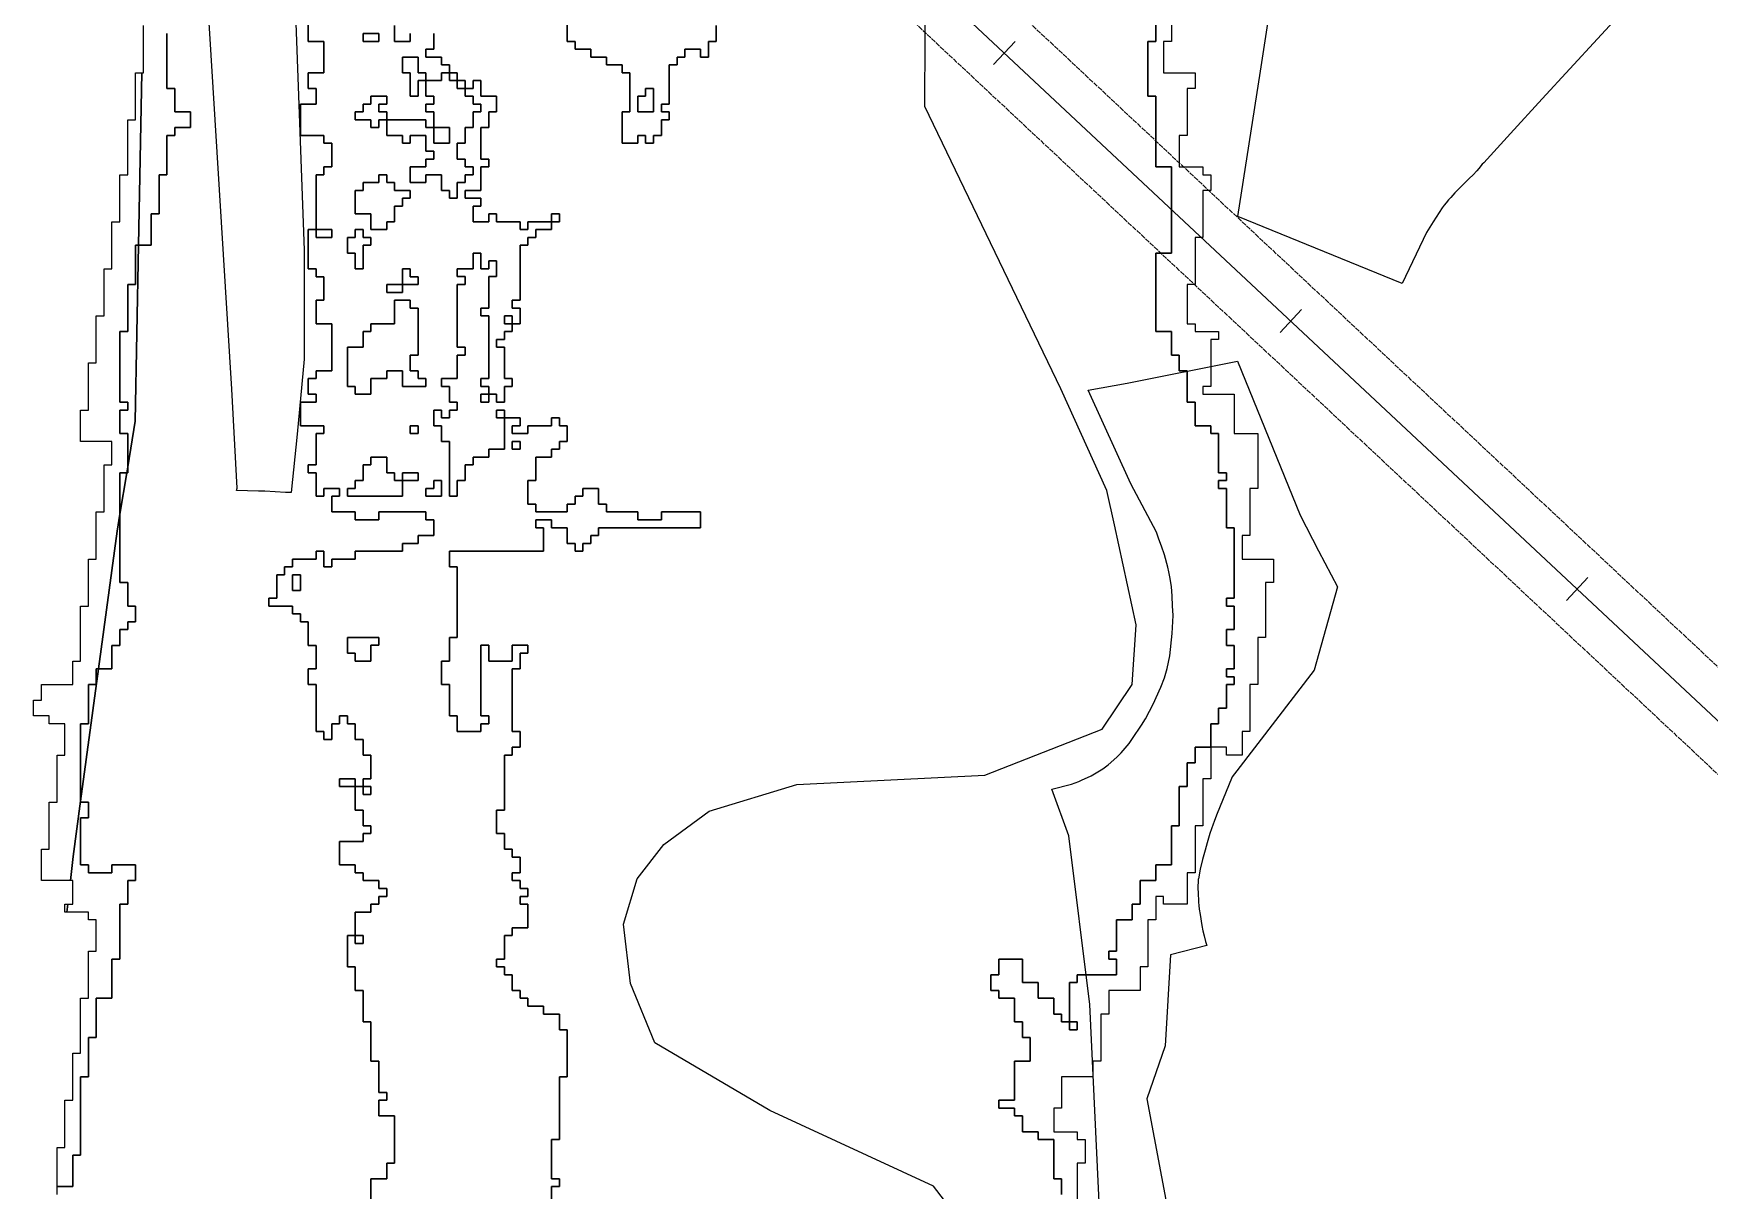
# Model space of a CAD drawing. Header units: metres. Extents: x 553506 to 563855, y 142925 to 150243.
# Drawn here: x 554156 to 554583.1, y 144149 to 144444 of the extents above; entities that cross this region are included whole.
import ezdxf

# ---------------------------------------------------------------- set-up
doc = ezdxf.new("R2010")
doc.units = ezdxf.units.M
doc.linetypes.add('DASHED', pattern=[1.524, 1.27, -0.254])
for name, color, linetype in [('C-ANCIENT_WOODLAND', 94, 'Continuous'), ('C-FLOOD_ZONE_3', 150, 'Continuous'), ('C-WATERWAYS', 5, 'Continuous'), ('E-132KV-UGC-CHAINAGE', 7, 'Continuous'), ('E-132KV-UGC-ROUTE', 1, 'Continuous'), ('E-132KV-UGC-SWATHE', 4, 'DASHED')]:
    doc.layers.add(name, color=color, linetype=linetype)

msp = doc.modelspace()

# ---------------------------------------------------------------- linework, layer by layer
at = {"layer": 'C-ANCIENT_WOODLAND'}
for points in [[(554632.1, 144526.86), (554540.5, 144427.36), (554532.43, 144418.54), (554525.6, 144411.06), (554525.2, 144410.66), (554524.3, 144409.56), (554523.8, 144408.96), (554522.9, 144407.96), (554521.9, 144407.06), (554518.2, 144403.36), (554517.2, 144402.16), (554516.6, 144401.56), (554516, 144400.86), (554515.5, 144400.26), (554515, 144399.56), (554512.7, 144395.96), (554511, 144393.26), (554504.75, 144380.23), (554462.9, 144397.33), (554468.7, 144434.43), (554473.07, 144463.24)], [(554222.6518, 144451.2734), (554224.9679, 144388.7402), (554224.9679, 144360.9477), (554223.2308, 144341.8403), (554221.6664, 144326.9779), (554220.81, 144327), (554220.21, 144327), (554214.91, 144327.3), (554213.31, 144327.35), (554207.75, 144327.52), (554207.9, 144328.1), (554206.5, 144353.3), (554199.7, 144464.69)], [(554427.859, 144140.5794), (554425.1958, 144196.4335), (554419.8777, 144239.4411), (554415.4996, 144251.2977), (554420.4961, 144252.5974), (554422.3677, 144253.3172), (554423.1016, 144253.5971), (554425.5009, 144254.6968), (554428.5021, 144256.4963), (554429.9037, 144257.496), (554432.0969, 144259.4954), (554433.2018, 144260.5951), (554435.1971, 144263.0044), (554436.104, 144264.2041), (554438.3961, 144267.6031), (554439.402, 144269.3026), (554440.3997, 144271.202), (554441.2984, 144273.0015), (554443.302, 144277.3003), (554444.2007, 144279.6996), (554444.9015, 144282.0989), (554445.6023, 144285.298), (554446.196, 144290.9964), (554446.4021, 144295.5951), (554446.3032, 144298.1043), (554446.196, 144300.5037), (554445.9981, 144303.0029), (554445.6023, 144305.5022), (554445.3302, 144306.7819), (554445.0994, 144307.9015), (554444.2007, 144311.1006), (554443.4998, 144313.3), (554442.799, 144315.0995), (554442.1724, 144316.859), (554435.634, 144329.1755), (554424.7588, 144353.0986), (554434.7106, 144354.8281), (554462.8427, 144360.4565), (554478.7969, 144321.1977), (554483.4966, 144312.1003), (554488.3035, 144302.903), (554482.4, 144281.699), (554462.6284, 144255.9664), (554461.4988, 144254.4968), (554457.4999, 144244.6996), (554456.8651, 144243.0801), (554456.6012, 144242.4003), (554455.8015, 144240.001), (554455.1006, 144237.6017), (554454.5977, 144235.8022), (554453.8969, 144233.4029), (554453.3032, 144230.9036), (554452.8992, 144228.5043), (554452.8003, 144228.4043), (554452.8003, 144227.6045), (554452.7013, 144226.7048), (554452.7013, 144225.895), (554452.8003, 144224.9953), (554452.8003, 144224.5254), (554452.8003, 144224.1955), (554452.8992, 144223.3957), (554452.8992, 144222.496), (554452.9981, 144221.6962), (554453.0971, 144220.6965), (554453.3032, 144219.3969), (554453.699, 144216.5977), (554454.004, 144215.1981), (554454.3009, 144213.8985), (554454.6966, 144212.4989), (554455.0017, 144211.4991), (554445.7698, 144209.1275), (554444.3733, 144185.8516), (554439.7181, 144172.3516), (554445.3043, 144142.5584)]]:
    msp.add_lwpolyline(points, dxfattribs=at)
at = {"layer": 'C-FLOOD_ZONE_3'}
for points in [[(554442, 144468), (554442, 144442), (554440, 144442), (554440, 144428), (554442, 144428), (554442, 144410), (554446, 144410), (554446, 144388), (554442, 144388), (554442, 144368), (554446, 144368), (554446, 144362), (554448, 144362), (554448, 144358), (554450, 144358), (554450, 144352), (554450, 144350), (554452, 144350), (554452, 144348), (554452, 144344), (554456, 144344), (554456, 144342), (554458, 144342), (554458, 144332), (554460, 144332), (554460, 144330), (554458, 144330), (554458, 144328), (554460, 144328), (554460, 144318), (554462, 144318), (554462, 144300), (554460, 144300), (554460, 144298), (554462, 144298), (554462, 144292), (554460, 144292), (554460, 144288), (554462, 144288), (554462, 144282), (554460, 144282), (554460, 144280), (554462, 144280), (554462, 144278), (554460, 144278), (554460, 144272), (554458, 144272), (554458, 144268), (554456, 144268), (554456, 144264), (554456, 144262), (554452, 144262), (554452, 144260), (554452, 144258), (554450, 144258), (554450, 144254), (554450, 144252), (554448, 144252), (554448, 144242), (554446, 144242), (554446, 144232), (554442, 144232), (554442, 144228), (554440, 144228), (554438, 144228), (554438, 144222), (554436, 144222), (554436, 144220), (554436, 144218), (554432, 144218), (554432, 144210), (554430, 144210), (554430, 144208), (554432, 144208), (554432, 144204), (554422, 144204), (554422, 144202), (554420, 144202), (554420, 144192), (554418, 144192), (554418, 144194), (554416, 144194), (554416, 144198), (554412, 144198), (554412, 144200), (554412, 144202), (554410, 144202), (554408, 144202), (554408, 144204), (554408, 144208), (554402, 144208), (554402, 144204), (554400, 144204), (554400, 144200), (554402, 144200), (554402, 144198), (554406, 144198), (554406, 144192), (554408, 144192), (554408, 144188), (554410, 144188), (554410, 144182), (554406, 144182), (554406, 144172), (554402, 144172), (554402, 144170), (554406, 144170), (554406, 144168), (554408, 144168), (554408, 144164), (554412, 144164), (554412, 144162), (554416, 144162), (554416, 144152), (554418, 144152), (554418, 144148)], [(554446, 144456), (554446, 144442), (554444, 144442), (554444, 144434), (554452, 144434), (554452, 144430), (554450, 144430), (554450, 144418), (554448, 144418), (554448, 144410), (554454, 144410), (554454, 144408), (554456, 144408), (554456, 144404), (554454, 144404), (554454, 144392), (554452, 144392), (554452, 144380), (554450, 144380), (554450, 144370), (554452, 144370), (554452, 144368), (554458, 144368), (554458, 144366), (554456, 144366), (554456, 144360), (554456, 144354), (554454, 144354), (554454, 144352), (554462, 144352), (554462, 144342), (554468, 144342), (554468, 144328), (554466, 144328), (554466, 144326), (554466, 144316), (554464, 144316), (554464, 144310), (554472, 144310), (554472, 144304), (554470, 144304), (554470, 144292), (554470, 144290), (554468, 144290), (554468, 144278), (554466, 144278), (554466, 144268), (554466, 144266), (554464, 144266), (554464, 144260), (554460, 144260), (554460, 144262), (554456, 144262), (554456, 144264), (554456, 144268), (554458, 144268), (554458, 144272), (554460, 144272), (554460, 144278), (554462, 144278), (554462, 144280), (554460, 144280), (554460, 144282), (554462, 144282), (554462, 144288), (554460, 144288), (554460, 144292), (554462, 144292), (554462, 144298), (554460, 144298), (554460, 144300), (554460, 144300), (554462, 144300), (554462, 144318), (554460, 144318), (554460, 144328), (554458, 144328), (554458, 144330), (554460, 144330), (554460, 144332), (554458, 144332), (554458, 144342), (554456, 144342), (554456, 144344), (554452, 144344), (554452, 144348), (554452, 144350), (554450, 144350), (554450, 144352), (554450, 144358), (554448, 144358), (554448, 144362), (554446, 144362), (554446, 144368), (554442, 144368), (554442, 144388), (554446, 144388), (554446, 144410), (554442, 144410), (554442, 144428), (554440, 144428), (554440, 144442), (554442, 144442), (554442, 144468)], [(554162, 144148), (554162, 144150), (554166, 144150), (554166, 144158), (554168, 144158), (554168, 144178), (554170, 144178), (554170, 144188), (554172, 144188), (554172, 144198), (554176, 144198), (554176, 144208), (554178, 144208), (554178, 144222), (554180, 144222), (554180, 144228), (554182, 144228), (554182, 144232), (554176, 144232), (554176, 144230), (554170, 144230), (554170, 144232), (554168, 144232), (554168, 144244), (554170, 144244), (554170, 144248), (554168, 144248), (554168, 144248.2428), (554172.5544, 144282), (554176, 144282), (554176, 144288), (554178, 144288), (554178, 144292), (554180, 144292), (554180, 144294), (554182, 144294), (554182, 144298), (554180, 144298), (554180, 144304), (554178, 144304), (554178, 144321.4065), (554179.7465, 144332), (554180, 144332), (554180, 144333.5375), (554181.9154, 144345.1551), (554182.7459, 144390), (554186, 144390), (554186, 144398), (554188, 144398), (554188, 144408), (554190, 144408), (554190, 144418), (554192, 144418), (554192, 144420), (554196, 144420), (554196, 144424), (554192, 144424), (554192, 144430), (554190, 144430), (554190, 144444)], [(554190, 144444), (554190, 144430), (554192, 144430), (554192, 144424), (554196, 144424), (554196, 144420), (554192, 144420), (554192, 144418), (554190, 144418), (554190, 144408), (554188, 144408), (554188, 144398), (554186, 144398), (554186, 144390), (554182.7459, 144390), (554183.5608, 144434), (554184, 144434), (554184, 144446)], [(554241.9994, 144139.9994), (554241.9994, 144152.0006), (554245.999, 144152.001), (554245.9994, 144156.0006), (554247.999, 144156.001), (554247.999, 144167.999), (554243.9994, 144167.9994), (554243.9994, 144172.0006), (554245.999, 144172.001), (554245.999, 144173.999), (554243.9994, 144173.9994), (554243.999, 144181.999), (554241.9994, 144181.9994), (554241.999, 144191.999), (554239.9994, 144191.9994), (554239.999, 144199.999), (554237.9994, 144199.9994), (554237.999, 144205.999), (554235.9994, 144205.9994), (554235.9994, 144214.0006), (554238, 144214), (554237.9994, 144220.0006), (554241.999, 144220.001), (554241.9994, 144222.0006), (554243.999, 144222.001), (554243.9994, 144224.0006), (554245.999, 144224.001), (554245.999, 144225.999), (554243.9994, 144225.9994), (554243.999, 144227.999), (554239.9994, 144227.9994), (554239.999, 144229.999), (554237.9994, 144229.9994), (554237.999, 144231.999), (554233.9994, 144231.9994), (554233.9994, 144238.0006), (554239.999, 144238.001), (554239.9994, 144240.0006), (554241.999, 144240.001), (554241.999, 144241.999), (554239.9994, 144241.9994), (554239.999, 144245.999), (554237.9994, 144245.9994), (554238, 144252), (554240, 144252), (554239.9994, 144254.0006), (554241.999, 144254.001), (554241.999, 144259.999), (554239.9994, 144259.9994), (554239.999, 144263.999), (554237.9994, 144263.9994), (554237.999, 144267.999), (554235.9994, 144267.9994), (554235.999, 144269.999), (554234.001, 144269.999), (554234.0006, 144267.9994), (554232.001, 144267.999), (554232.0006, 144263.9994), (554229.9994, 144263.9994), (554229.999, 144265.999), (554227.9994, 144265.9994), (554227.999, 144277.999), (554225.9994, 144277.9994), (554225.9994, 144282.0006), (554227.999, 144282.001), (554227.999, 144287.999), (554225.9994, 144287.9994), (554225.999, 144293.999), (554223.9994, 144293.9994), (554223.999, 144295.999), (554221.9994, 144295.9994), (554221.999, 144297.999), (554215.9994, 144297.9994), (554215.9994, 144300.0006), (554217.999, 144300.001), (554217.9994, 144306.0006), (554219.999, 144306.001), (554219.9994, 144308.0006), (554221.999, 144308.001), (554221.9994, 144310.0006), (554227.999, 144310.001), (554227.9994, 144312.0006), (554230.0006, 144312.0006), (554230.001, 144308.001), (554231.999, 144308.001), (554231.9994, 144310.0006), (554237.999, 144310.001), (554237.9994, 144312.0006), (554249.999, 144312.001), (554249.9994, 144314.0006), (554253.999, 144314.001), (554253.9994, 144316.0006), (554257.999, 144316.001), (554257.999, 144319.999), (554255.9994, 144319.9994), (554255.999, 144321.999), (554244.001, 144321.999), (554244.0006, 144319.9994), (554237.9994, 144319.9994), (554237.999, 144321.999), (554231.9994, 144321.9994), (554231.9994, 144326.0006), (554233.999, 144326.001), (554233.999, 144327.999), (554230.001, 144327.999), (554230.0006, 144325.9994), (554227.9994, 144325.9994), (554227.999, 144331.999), (554225.9994, 144331.9994), (554225.9994, 144334.0006), (554227.999, 144334.001), (554227.9994, 144342.0006), (554229.999, 144342.001), (554229.999, 144343.999), (554223.9994, 144343.9994), (554223.9994, 144350.0006), (554227.999, 144350.001), (554227.999, 144351.999), (554225.9994, 144351.9994), (554225.9994, 144356.0006), (554227.999, 144356.001), (554227.9994, 144358.0006), (554231.999, 144358.001), (554231.999, 144369.999), (554227.9994, 144369.9994), (554227.9994, 144376.0006), (554229.999, 144376.001), (554229.999, 144381.999), (554227.9994, 144381.9994), (554227.999, 144383.999), (554225.9994, 144383.9994), (554225.9994, 144394.0006), (554228, 144394), (554227.9994, 144408.0006), (554229.999, 144408.001), (554229.9994, 144410.0006), (554231.999, 144410.001), (554231.999, 144415.999), (554229.9994, 144415.9994), (554229.999, 144417.999), (554223.9994, 144417.9994), (554223.9994, 144426.0006), (554227.999, 144426.001), (554227.999, 144429.999), (554225.9994, 144429.9994), (554225.9994, 144434.0006), (554229.999, 144434.001), (554229.999, 144441.999), (554225.9994, 144441.9994), (554225.999, 144447.999)], [(554225.999, 144447.999), (554225.9994, 144441.9994), (554229.999, 144441.999), (554229.999, 144434.001), (554225.9994, 144434.0006), (554225.9994, 144429.9994), (554227.999, 144429.999), (554227.999, 144426.001), (554223.9994, 144426.0006), (554223.9994, 144417.9994), (554229.999, 144417.999), (554229.9994, 144415.9994), (554231.999, 144415.999), (554231.999, 144410.001), (554229.9994, 144410.0006), (554229.999, 144408.001), (554227.9994, 144408.0006), (554228, 144394), (554225.9994, 144394.0006), (554225.9994, 144383.9994), (554227.999, 144383.999), (554227.9994, 144381.9994), (554229.999, 144381.999), (554229.999, 144376.001), (554227.9994, 144376.0006), (554227.9994, 144369.9994), (554231.999, 144369.999), (554231.999, 144358.001), (554227.9994, 144358.0006), (554227.999, 144356.001), (554225.9994, 144356.0006), (554225.9994, 144351.9994), (554227.999, 144351.999), (554227.999, 144350.001), (554223.9994, 144350.0006), (554223.9994, 144343.9994), (554229.999, 144343.999), (554229.999, 144342.001), (554227.9994, 144342.0006), (554227.999, 144334.001), (554225.9994, 144334.0006), (554225.9994, 144331.9994), (554227.999, 144331.999), (554227.9994, 144325.9994), (554230.0006, 144325.9994), (554230.001, 144327.999), (554233.999, 144327.999), (554233.999, 144326.001), (554231.9994, 144326.0006), (554231.9994, 144321.9994), (554237.999, 144321.999), (554237.9994, 144319.9994), (554244.0006, 144319.9994), (554244.001, 144321.999), (554255.999, 144321.999), (554255.9994, 144319.9994), (554257.999, 144319.999), (554257.999, 144316.001), (554253.9994, 144316.0006), (554253.999, 144314.001), (554249.9994, 144314.0006), (554249.999, 144312.001), (554237.9994, 144312.0006), (554237.999, 144310.001), (554231.9994, 144310.0006), (554231.999, 144308.001), (554230.001, 144308.001), (554230.0006, 144312.0006), (554227.9994, 144312.0006), (554227.999, 144310.001), (554221.9994, 144310.0006), (554221.999, 144308.001), (554219.9994, 144308.0006), (554219.999, 144306.001), (554217.9994, 144306.0006), (554217.999, 144300.001), (554215.9994, 144300.0006), (554215.9994, 144297.9994), (554221.999, 144297.999), (554221.9994, 144295.9994), (554223.999, 144295.999), (554223.9994, 144293.9994), (554225.999, 144293.999), (554225.9994, 144287.9994), (554227.999, 144287.999), (554227.999, 144282.001), (554225.9994, 144282.0006), (554225.9994, 144277.9994), (554227.999, 144277.999), (554227.9994, 144265.9994), (554229.999, 144265.999), (554229.9994, 144263.9994), (554232.0006, 144263.9994), (554232.001, 144267.999), (554234.0006, 144267.9994), (554234.001, 144269.999), (554235.999, 144269.999), (554235.9994, 144267.9994), (554237.999, 144267.999), (554237.9994, 144263.9994), (554239.999, 144263.999), (554239.9994, 144259.9994), (554241.999, 144259.999), (554241.999, 144254.001), (554239.9994, 144254.0006), (554240, 144252), (554238, 144252), (554237.9994, 144245.9994), (554239.999, 144245.999), (554239.9994, 144241.9994), (554241.999, 144241.999), (554241.999, 144240.001), (554239.9994, 144240.0006), (554239.999, 144238.001), (554233.9994, 144238.0006), (554233.9994, 144231.9994), (554237.999, 144231.999), (554237.9994, 144229.9994), (554239.999, 144229.999), (554239.9994, 144227.9994), (554243.999, 144227.999), (554243.9994, 144225.9994), (554245.999, 144225.999), (554245.999, 144224.001), (554243.9994, 144224.0006), (554243.999, 144222.001), (554241.9994, 144222.0006), (554241.999, 144220.001), (554237.9994, 144220.0006), (554238, 144214), (554235.9994, 144214.0006), (554235.9994, 144205.9994), (554237.999, 144205.999), (554237.9994, 144199.9994), (554239.999, 144199.999), (554239.9994, 144191.9994), (554241.999, 144191.999), (554241.9994, 144181.9994), (554243.999, 144181.999), (554243.9994, 144173.9994), (554245.999, 144173.999), (554245.999, 144172.001), (554243.9994, 144172.0006), (554243.9994, 144167.9994), (554247.999, 144167.999), (554247.999, 144156.001), (554245.9994, 144156.0006), (554245.999, 144152.001), (554241.9994, 144152.0006), (554241.9994, 144139.9994)], [(554258, 144444), (554258.0006, 144439.9994), (554256.001, 144439.999), (554256.001, 144438.001), (554260.0006, 144438.0006), (554260.001, 144436.001), (554262.0006, 144436.0006), (554262, 144434), (554260.001, 144433.999), (554260.0006, 144431.9994), (554256, 144432), (554256.001, 144428.001), (554258.0006, 144428.0006), (554258.0006, 144425.9994), (554256.001, 144425.999), (554256.001, 144424.001), (554258.0006, 144424.0006), (554258, 144420), (554255.9994, 144419.9994), (554255.999, 144421.999), (554246, 144422), (554246.001, 144418.001), (554250.0006, 144418.0006), (554250.001, 144416.001), (554251.999, 144416.001), (554251.9994, 144418.0006), (554256.0006, 144418.0006), (554256.001, 144414.001), (554258.0006, 144414.0006), (554258.0006, 144411.9994), (554256.001, 144411.999), (554256.0006, 144409.9994), (554252.001, 144409.999), (554252.001, 144406.001), (554255.999, 144406.001), (554255.9994, 144408.0006), (554260.0006, 144408.0006), (554260.001, 144404.001), (554262.0006, 144404.0006), (554262.001, 144402.001), (554263.999, 144402.001), (554263.9994, 144406.0006), (554265.999, 144406.001), (554265.9994, 144408.0006), (554267.999, 144408.001), (554267.999, 144409.999), (554265.9994, 144409.9994), (554265.999, 144411.999), (554263.9994, 144411.9994), (554263.9994, 144416.0006), (554265.999, 144416.001), (554265.9994, 144420.0006), (554267.999, 144420.001), (554267.9994, 144424.0006), (554269.999, 144424.001), (554269.999, 144425.999), (554267.9994, 144425.9994), (554267.999, 144427.999), (554265.9994, 144427.9994), (554266, 144430), (554267.999, 144430.001), (554267.9994, 144432.0006), (554270.0006, 144432.0006), (554270.001, 144428.001), (554274.0006, 144428.0006), (554274.0006, 144423.9994), (554272.001, 144423.999), (554272.0006, 144419.9994), (554270.001, 144419.999), (554270.001, 144412.001), (554272.0006, 144412.0006), (554272.0006, 144409.9994), (554270.001, 144409.999), (554270.0006, 144403.9994), (554266.001, 144403.999), (554266.001, 144402.001), (554270.0006, 144402.0006), (554270.0006, 144399.9994), (554268.001, 144399.999), (554268.001, 144396.001), (554271.999, 144396.001), (554271.9994, 144398.0006), (554274.0006, 144398.0006), (554274.001, 144396.001), (554280.0006, 144396.0006), (554280.001, 144394.001), (554281.999, 144394.001), (554281.9994, 144396.0006), (554288, 144396), (554288.0006, 144393.9994), (554284.001, 144393.999), (554284.0006, 144391.9994), (554282.001, 144391.999), (554282.0006, 144389.9994), (554280.001, 144389.999), (554280.0006, 144375.9994), (554278.001, 144375.999), (554278.001, 144374.001), (554280.0006, 144374.0006), (554280.0006, 144369.9994), (554278, 144370), (554278.0006, 144367.9994), (554276.001, 144367.999), (554276.0006, 144365.9994), (554274.001, 144365.999), (554274.001, 144364.001), (554276.0006, 144364.0006), (554276.001, 144356.001), (554278.0006, 144356.0006), (554278.0006, 144353.9994), (554276.001, 144353.999), (554276.0006, 144349.9994), (554273.9994, 144349.9994), (554273.999, 144351.999), (554272, 144352), (554271.999, 144353.999), (554269.9994, 144353.9994), (554269.9994, 144356.0006), (554271.999, 144356.001), (554271.999, 144371.999), (554269.9994, 144371.9994), (554269.9994, 144374.0006), (554271.999, 144374.001), (554271.9994, 144382.0006), (554273.999, 144382.001), (554273.999, 144385.999), (554272.001, 144385.999), (554272.0006, 144383.9994), (554269.9994, 144383.9994), (554269.999, 144387.999), (554268.001, 144387.999), (554268.0006, 144383.9994), (554264.001, 144383.999), (554264.001, 144382.001), (554266.0006, 144382.0006), (554266.0006, 144379.9994), (554264.001, 144379.999), (554264.001, 144364.001), (554266.0006, 144364.0006), (554266.0006, 144361.9994), (554264.001, 144361.999), (554264.0006, 144355.9994), (554260.001, 144355.999), (554260.001, 144354.001), (554262.0006, 144354.0006), (554262.001, 144350.001), (554264.0006, 144350.0006), (554264.0006, 144347.9994), (554262.001, 144347.999), (554262.0006, 144345.9994), (554259.9994, 144345.9994), (554259.999, 144347.999), (554258.001, 144347.999), (554258.001, 144344.001), (554260.0006, 144344.0006), (554260.001, 144340.001), (554262.0006, 144340.0006), (554262.001, 144326.001), (554263.999, 144326.001), (554263.9994, 144330.0006), (554265.999, 144330.001), (554265.9994, 144334.0006), (554267.999, 144334.001), (554267.9994, 144336.0006), (554271.999, 144336.001), (554271.9994, 144338.0006), (554275.999, 144338.001), (554276, 144346), (554280.0006, 144346.0006), (554280.0006, 144343.9994), (554278.001, 144343.999), (554278.001, 144342.001), (554281.999, 144342.001), (554281.9994, 144344.0006), (554287.999, 144344.001), (554287.9994, 144346.0006), (554290.0006, 144346.0006), (554290.001, 144344.001), (554292.0006, 144344.0006), (554292.0006, 144339.9994), (554290.001, 144339.999), (554290.0006, 144337.9994), (554288.001, 144337.999), (554288.0006, 144335.9994), (554284.001, 144335.999), (554284.0006, 144329.9994), (554282.001, 144329.999), (554282.001, 144324.001), (554284.0006, 144324.0006), (554284.001, 144322.001), (554291.999, 144322.001), (554291.9994, 144324.0006), (554293.999, 144324.001), (554293.9994, 144326.0006), (554295.999, 144326.001), (554295.9994, 144328.0006), (554300.0006, 144328.0006), (554300.001, 144324.001), (554302.0006, 144324.0006), (554302.001, 144322.001), (554310.0006, 144322.0006), (554310.001, 144320.001), (554315.999, 144320.001), (554315.9994, 144322.0006), (554326.0006, 144322.0006), (554326.0006, 144317.9994), (554300.001, 144317.999), (554300.0006, 144315.9994), (554298.001, 144315.999), (554298.0006, 144313.9994), (554296.001, 144313.999), (554296.0006, 144311.9994), (554293.9994, 144311.9994), (554293.999, 144313.999), (554291.9994, 144313.9994), (554291.999, 144317.999), (554287.9994, 144317.9994), (554287.999, 144319.999), (554284.001, 144319.999), (554284.001, 144318.001), (554286.0006, 144318.0006), (554286.0006, 144311.9994), (554262.001, 144311.999), (554262.001, 144308.001), (554264.0006, 144308.0006), (554264.0006, 144289.9994), (554262.001, 144289.999), (554262.0006, 144283.9994), (554260.001, 144283.999), (554260.001, 144278.001), (554262.0006, 144278.0006), (554262.001, 144270.001), (554264.0006, 144270.0006), (554264.001, 144266.001), (554269.999, 144266.001), (554269.9994, 144268.0006), (554271.999, 144268.001), (554271.999, 144269.999), (554269.9994, 144269.9994), (554269.9994, 144288.0006), (554272.0006, 144288.0006), (554272.001, 144284.001), (554277.999, 144284.001), (554277.9994, 144288.0006), (554282.0006, 144288.0006), (554282.0006, 144285.9994), (554280.001, 144285.999), (554280.0006, 144281.9994), (554278.001, 144281.999), (554278.001, 144266.001), (554280.0006, 144266.0006), (554280.0006, 144261.9994), (554278.001, 144261.999), (554278.0006, 144259.9994), (554276.001, 144259.999), (554276.0006, 144245.9994), (554274.001, 144245.999), (554274.001, 144240.001), (554276.0006, 144240.0006), (554276.001, 144236.001), (554278.0006, 144236.0006), (554278.001, 144234.001), (554280.0006, 144234.0006), (554280.0006, 144229.9994), (554278.001, 144229.999), (554278.001, 144228.001), (554280.0006, 144228.0006), (554280.001, 144226.001), (554282.0006, 144226.0006), (554282.0006, 144223.9994), (554280.001, 144223.999), (554280.001, 144222.001), (554282.0006, 144222.0006), (554282.0006, 144215.9994), (554278.001, 144215.999), (554278.0006, 144213.9994), (554276.001, 144213.999), (554276.0006, 144207.9994), (554274.001, 144207.999), (554274.001, 144206.001), (554276.0006, 144206.0006), (554276.001, 144204.001), (554278.0006, 144204.0006), (554278.001, 144200.001), (554280.0006, 144200.0006), (554280.001, 144198.001), (554282.0006, 144198.0006), (554282.001, 144196.001), (554286.0006, 144196.0006), (554286.001, 144194.001), (554290.0006, 144194.0006), (554290.001, 144190.001), (554292.0006, 144190.0006), (554292.0006, 144177.9994), (554290.001, 144177.999), (554290.0006, 144161.9994), (554288.001, 144161.999), (554288.001, 144152.001), (554290.0006, 144152.0006), (554290.0006, 144149.9994), (554288.001, 144149.999), (554288.001, 144144.001)], [(554248.001, 144445.999), (554248.001, 144442.001), (554251.999, 144442.001), (554251.9994, 144444.0006)], [(554251.9994, 144444.0006), (554251.999, 144442.001), (554248.001, 144442.001), (554248.001, 144445.999)], [(554288.001, 144144.001), (554288.001, 144149.999), (554290.0006, 144149.9994), (554290.0006, 144152.0006), (554288.001, 144152.001), (554288.001, 144161.999), (554290.0006, 144161.9994), (554290.001, 144177.999), (554292.0006, 144177.9994), (554292.0006, 144190.0006), (554290.001, 144190.001), (554290.0006, 144194.0006), (554286.001, 144194.001), (554286.0006, 144196.0006), (554282.001, 144196.001), (554282.0006, 144198.0006), (554280.001, 144198.001), (554280.0006, 144200.0006), (554278.001, 144200.001), (554278.0006, 144204.0006), (554276.001, 144204.001), (554276.0006, 144206.0006), (554274.001, 144206.001), (554274.001, 144207.999), (554276.0006, 144207.9994), (554276.001, 144213.999), (554278.0006, 144213.9994), (554278.001, 144215.999), (554282.0006, 144215.9994), (554282.0006, 144222.0006), (554280.001, 144222.001), (554280.001, 144223.999), (554282.0006, 144223.9994), (554282.0006, 144226.0006), (554280.001, 144226.001), (554280.0006, 144228.0006), (554278.001, 144228.001), (554278.001, 144229.999), (554280.0006, 144229.9994), (554280.0006, 144234.0006), (554278.001, 144234.001), (554278.0006, 144236.0006), (554276.001, 144236.001), (554276.0006, 144240.0006), (554274.001, 144240.001), (554274.001, 144245.999), (554276.0006, 144245.9994), (554276.001, 144259.999), (554278.0006, 144259.9994), (554278.001, 144261.999), (554280.0006, 144261.9994), (554280.0006, 144266.0006), (554278.001, 144266.001), (554278.001, 144281.999), (554280.0006, 144281.9994), (554280.001, 144285.999), (554282.0006, 144285.9994), (554282.0006, 144288.0006), (554277.9994, 144288.0006), (554277.999, 144284.001), (554272.001, 144284.001), (554272.0006, 144288.0006), (554269.9994, 144288.0006), (554269.9994, 144269.9994), (554271.999, 144269.999), (554271.999, 144268.001), (554269.9994, 144268.0006), (554269.999, 144266.001), (554264.001, 144266.001), (554264.0006, 144270.0006), (554262.001, 144270.001), (554262.0006, 144278.0006), (554260.001, 144278.001), (554260.001, 144283.999), (554262.0006, 144283.9994), (554262.001, 144289.999), (554264.0006, 144289.9994), (554264.0006, 144308.0006), (554262.001, 144308.001), (554262.001, 144311.999), (554286.0006, 144311.9994), (554286.0006, 144318.0006), (554284.001, 144318.001), (554284.001, 144319.999), (554287.999, 144319.999), (554287.9994, 144317.9994), (554291.999, 144317.999), (554291.9994, 144313.9994), (554293.999, 144313.999), (554293.9994, 144311.9994), (554296.0006, 144311.9994), (554296.001, 144313.999), (554298.0006, 144313.9994), (554298.001, 144315.999), (554300.0006, 144315.9994), (554300.001, 144317.999), (554326.0006, 144317.9994), (554326.0006, 144322.0006), (554315.9994, 144322.0006), (554315.999, 144320.001), (554310.001, 144320.001), (554310.0006, 144322.0006), (554302.001, 144322.001), (554302.0006, 144324.0006), (554300.001, 144324.001), (554300.0006, 144328.0006), (554295.9994, 144328.0006), (554295.999, 144326.001), (554293.9994, 144326.0006), (554293.999, 144324.001), (554291.9994, 144324.0006), (554291.999, 144322.001), (554284.001, 144322.001), (554284.0006, 144324.0006), (554282.001, 144324.001), (554282.001, 144329.999), (554284.0006, 144329.9994), (554284.001, 144335.999), (554288.0006, 144335.9994), (554288.001, 144337.999), (554290.0006, 144337.9994), (554290.001, 144339.999), (554292.0006, 144339.9994), (554292.0006, 144344.0006), (554290.001, 144344.001), (554290.0006, 144346.0006), (554287.9994, 144346.0006), (554287.999, 144344.001), (554281.9994, 144344.0006), (554281.999, 144342.001), (554278.001, 144342.001), (554278.001, 144343.999), (554280.0006, 144343.9994), (554280.0006, 144346.0006), (554276, 144346), (554275.999, 144338.001), (554271.9994, 144338.0006), (554271.999, 144336.001), (554267.9994, 144336.0006), (554267.999, 144334.001), (554265.9994, 144334.0006), (554265.999, 144330.001), (554263.9994, 144330.0006), (554263.999, 144326.001), (554262.001, 144326.001), (554262.0006, 144340.0006), (554260.001, 144340.001), (554260.0006, 144344.0006), (554258.001, 144344.001), (554258.001, 144347.999), (554259.999, 144347.999), (554259.9994, 144345.9994), (554262.0006, 144345.9994), (554262.001, 144347.999), (554264.0006, 144347.9994), (554264.0006, 144350.0006), (554262.001, 144350.001), (554262.0006, 144354.0006), (554260.001, 144354.001), (554260.001, 144355.999), (554264.0006, 144355.9994), (554264.001, 144361.999), (554266.0006, 144361.9994), (554266.0006, 144364.0006), (554264.001, 144364.001), (554264.001, 144379.999), (554266.0006, 144379.9994), (554266.0006, 144382.0006), (554264.001, 144382.001), (554264.001, 144383.999), (554268.0006, 144383.9994), (554268.001, 144387.999), (554269.999, 144387.999), (554269.9994, 144383.9994), (554272.0006, 144383.9994), (554272.001, 144385.999), (554273.999, 144385.999), (554273.999, 144382.001), (554271.9994, 144382.0006), (554271.999, 144374.001), (554269.9994, 144374.0006), (554269.9994, 144371.9994), (554271.999, 144371.999), (554271.999, 144356.001), (554269.9994, 144356.0006), (554269.9994, 144353.9994), (554271.999, 144353.999), (554272, 144352), (554273.999, 144351.999), (554273.9994, 144349.9994), (554276.0006, 144349.9994), (554276.001, 144353.999), (554278.0006, 144353.9994), (554278.0006, 144356.0006), (554276.001, 144356.001), (554276.0006, 144364.0006), (554274.001, 144364.001), (554274.001, 144365.999), (554276.0006, 144365.9994), (554276.001, 144367.999), (554278.0006, 144367.9994), (554278, 144370), (554280.0006, 144369.9994), (554280.0006, 144374.0006), (554278.001, 144374.001), (554278.001, 144375.999), (554280.0006, 144375.9994), (554280.001, 144389.999), (554282.0006, 144389.9994), (554282.001, 144391.999), (554284.0006, 144391.9994), (554284.001, 144393.999), (554288.0006, 144393.9994), (554288, 144396), (554281.9994, 144396.0006), (554281.999, 144394.001), (554280.001, 144394.001), (554280.0006, 144396.0006), (554274.001, 144396.001), (554274.0006, 144398.0006), (554271.9994, 144398.0006), (554271.999, 144396.001), (554268.001, 144396.001), (554268.001, 144399.999), (554270.0006, 144399.9994), (554270.0006, 144402.0006), (554266.001, 144402.001), (554266.001, 144403.999), (554270.0006, 144403.9994), (554270.001, 144409.999), (554272.0006, 144409.9994), (554272.0006, 144412.0006), (554270.001, 144412.001), (554270.001, 144419.999), (554272.0006, 144419.9994), (554272.001, 144423.999), (554274.0006, 144423.9994), (554274.0006, 144428.0006), (554270.001, 144428.001), (554270.0006, 144432.0006), (554267.9994, 144432.0006), (554267.999, 144430.001), (554266, 144430), (554266.0006, 144432.0006), (554264, 144432), (554264.0006, 144434.0006), (554262, 144434), (554262.0006, 144436.0006), (554260.001, 144436.001), (554260.0006, 144438.0006), (554256.001, 144438.001), (554256.001, 144439.999), (554258.0006, 144439.9994), (554258, 144444)], [(554330.001, 144445.999), (554330.0006, 144441.9994), (554328.001, 144441.999), (554328.0006, 144437.9994), (554325.9994, 144437.9994), (554325.999, 144439.999), (554322.001, 144439.999), (554322.0006, 144437.9994), (554320.001, 144437.999), (554320.0006, 144435.9994), (554318.001, 144435.999), (554318.0006, 144425.9994), (554316.001, 144425.999), (554316.001, 144424.001), (554318.0006, 144424.0006), (554318.0006, 144421.9994), (554316.001, 144421.999), (554316.0006, 144417.9994), (554314.001, 144417.999), (554314.0006, 144415.9994), (554311.9994, 144415.9994), (554311.999, 144417.999), (554310.001, 144417.999), (554310.0006, 144415.9994), (554305.9994, 144415.9994), (554305.9994, 144424.0006), (554307.999, 144424.001), (554307.999, 144433.999), (554305.9994, 144433.9994), (554305.999, 144435.999), (554301.9994, 144435.9994), (554301.999, 144437.999), (554297.9994, 144437.9994), (554297.999, 144439.999), (554293.9994, 144439.9994), (554293.999, 144441.999), (554291.9994, 144441.9994), (554292, 144448)], [(554292, 144448), (554291.9994, 144441.9994), (554293.999, 144441.999), (554293.9994, 144439.9994), (554297.999, 144439.999), (554297.9994, 144437.9994), (554301.999, 144437.999), (554301.9994, 144435.9994), (554305.999, 144435.999), (554305.9994, 144433.9994), (554307.999, 144433.999), (554307.999, 144424.001), (554305.9994, 144424.0006), (554305.9994, 144415.9994), (554310.0006, 144415.9994), (554310.001, 144417.999), (554311.999, 144417.999), (554311.9994, 144415.9994), (554314.0006, 144415.9994), (554314.001, 144417.999), (554316.0006, 144417.9994), (554316.001, 144421.999), (554318.0006, 144421.9994), (554318.0006, 144424.0006), (554316.001, 144424.001), (554316.001, 144425.999), (554318.0006, 144425.9994), (554318.001, 144435.999), (554320.0006, 144435.9994), (554320.001, 144437.999), (554322.0006, 144437.9994), (554322.001, 144439.999), (554325.999, 144439.999), (554325.9994, 144437.9994), (554328.0006, 144437.9994), (554328.001, 144441.999), (554330.0006, 144441.9994), (554330.001, 144445.999)], [(554418, 144148), (554418, 144152), (554416, 144152), (554416, 144162), (554412, 144162), (554412, 144164), (554408, 144164), (554408, 144168), (554406, 144168), (554406, 144170), (554402, 144170), (554402, 144172), (554406, 144172), (554406, 144182), (554410, 144182), (554410, 144188), (554408, 144188), (554408, 144192), (554406, 144192), (554406, 144198), (554402, 144198), (554402, 144200), (554400, 144200), (554400, 144204), (554402, 144204), (554402, 144208), (554408, 144208), (554408, 144204), (554408, 144202), (554410, 144202), (554412, 144202), (554412, 144200), (554412, 144198), (554416, 144198), (554416, 144194), (554418, 144194), (554418, 144192), (554420, 144192), (554420, 144202), (554422, 144202), (554422, 144204), (554432, 144204), (554432, 144208), (554430, 144208), (554430, 144210), (554432, 144210), (554432, 144218), (554436, 144218), (554436, 144220), (554436, 144222), (554438, 144222), (554438, 144222), (554438, 144228), (554440, 144228), (554442, 144228), (554442, 144232), (554446, 144232), (554446, 144242), (554448, 144242), (554448, 144252), (554450, 144252), (554450, 144254), (554450, 144258), (554452, 144258), (554452, 144260), (554452, 144262), (554456, 144262), (554456, 144254), (554454, 144254), (554454, 144242), (554452, 144242), (554452, 144230), (554450, 144230), (554450, 144222), (554444, 144222), (554444, 144224), (554442, 144224), (554442, 144218), (554440, 144218), (554440, 144206), (554438, 144206), (554438, 144200), (554430, 144200), (554430, 144194), (554428, 144194), (554428, 144182), (554426, 144182), (554426, 144178), (554418, 144178), (554418, 144170), (554416, 144170), (554416, 144164), (554422, 144164), (554422, 144162), (554424, 144162), (554424, 144156), (554422, 144156), (554422, 144146)]]:
    msp.add_lwpolyline(points, dxfattribs=at)
for points in [[(554243.999, 144442.001), (554243.999, 144443.999), (554240.001, 144443.999), (554240.001, 144442.001), (554243.999, 144442.001)], [(554243.999, 144443.999), (554243.999, 144442.001), (554240.001, 144442.001), (554240.001, 144443.999), (554243.999, 144443.999)], [(554255.999, 144433.999), (554253.9994, 144433.9994), (554253.999, 144437.999), (554250.001, 144437.999), (554250.001, 144434.001), (554252.0006, 144434.0006), (554252.001, 144428.001), (554253.999, 144428.001), (554253.9994, 144432.0006), (554256, 144432), (554255.999, 144433.999)], [(554252.001, 144428.001), (554252.0006, 144434.0006), (554250.001, 144434.001), (554250.001, 144437.999), (554253.999, 144437.999), (554253.9994, 144433.9994), (554255.999, 144433.999), (554256, 144432), (554253.9994, 144432.0006), (554253.999, 144428.001), (554252.001, 144428.001)], [(554170, 144348), (554170, 144360), (554172, 144360), (554172, 144372), (554174, 144372), (554174, 144384), (554176, 144384), (554176, 144396), (554178, 144396), (554178, 144408), (554180, 144408), (554180, 144422), (554182, 144422), (554182, 144434), (554183.5608, 144434), (554182.7459, 144390), (554182, 144390), (554182, 144380), (554180, 144380), (554180, 144368), (554178, 144368), (554178, 144350), (554180, 144350), (554180, 144348), (554178, 144348), (554178, 144342), (554180, 144342), (554180, 144333.5375), (554179.7465, 144332), (554178, 144332), (554178, 144321.4065), (554177.29, 144317.1), (554172.5544, 144282), (554172, 144282), (554172, 144278), (554170, 144278), (554170, 144268), (554168, 144268), (554168, 144248.2428), (554166.1, 144234.16), (554165.395, 144228), (554158, 144228), (554158, 144236), (554160, 144236), (554160, 144248), (554162, 144248), (554162, 144260), (554164, 144260), (554164, 144268), (554160, 144268), (554160, 144270), (554156, 144270), (554156, 144274), (554158, 144274), (554158, 144278), (554166, 144278), (554166, 144284), (554168, 144284), (554168, 144298), (554170, 144298), (554170, 144310), (554172, 144310), (554172, 144322), (554174, 144322), (554174, 144334), (554176, 144334), (554176, 144340), (554168, 144340), (554168, 144348), (554170, 144348)], [(554256.001, 144425.999), (554258.0006, 144425.9994), (554258.0006, 144428.0006), (554256.001, 144428.001), (554256, 144432), (554260.0006, 144431.9994), (554260.001, 144433.999), (554262, 144434), (554261.9994, 144431.9994), (554264, 144432), (554263.9994, 144429.9994), (554266, 144430), (554265.9994, 144427.9994), (554267.999, 144427.999), (554267.9994, 144425.9994), (554269.999, 144425.999), (554269.999, 144424.001), (554267.9994, 144424.0006), (554267.999, 144420.001), (554265.9994, 144420.0006), (554265.999, 144416.001), (554263.9994, 144416.0006), (554263.9994, 144411.9994), (554265.999, 144411.999), (554265.9994, 144409.9994), (554267.999, 144409.999), (554267.999, 144408.001), (554265.9994, 144408.0006), (554265.999, 144406.001), (554263.9994, 144406.0006), (554263.999, 144402.001), (554262.001, 144402.001), (554262.0006, 144404.0006), (554260.001, 144404.001), (554260.0006, 144408.0006), (554255.9994, 144408.0006), (554255.999, 144406.001), (554252.001, 144406.001), (554252.001, 144409.999), (554256.0006, 144409.9994), (554256.001, 144411.999), (554258.0006, 144411.9994), (554258.0006, 144414.0006), (554256.001, 144414.001), (554256.0006, 144418.0006), (554251.9994, 144418.0006), (554251.999, 144416.001), (554250.001, 144416.001), (554250.0006, 144418.0006), (554246.001, 144418.001), (554246, 144422), (554255.999, 144421.999), (554255.9994, 144419.9994), (554258, 144420), (554258.0006, 144424.0006), (554256.001, 144424.001), (554256.001, 144425.999)], [(554264.0006, 144434.0006), (554264, 144432), (554261.9994, 144431.9994), (554262, 144434), (554264.0006, 144434.0006)], [(554266.0006, 144432.0006), (554266, 144430), (554263.9994, 144429.9994), (554264, 144432), (554266.0006, 144432.0006)], [(554245.999, 144423.999), (554243.9994, 144423.9994), (554243.9994, 144426.0006), (554245.999, 144426.001), (554245.999, 144427.999), (554242.001, 144427.999), (554242.0006, 144425.9994), (554240.001, 144425.999), (554240.0006, 144423.9994), (554238.001, 144423.999), (554238.001, 144422.001), (554242.0006, 144422.0006), (554242.001, 144420.001), (554243.999, 144420.001), (554243.9994, 144422.0006), (554246, 144422), (554245.999, 144423.999)], [(554238.001, 144423.999), (554240.0006, 144423.9994), (554240.001, 144425.999), (554242.0006, 144425.9994), (554242.001, 144427.999), (554245.999, 144427.999), (554245.999, 144426.001), (554243.9994, 144426.0006), (554243.9994, 144423.9994), (554245.999, 144423.999), (554246, 144422), (554243.9994, 144422.0006), (554243.999, 144420.001), (554242.001, 144420.001), (554242.0006, 144422.0006), (554238.001, 144422.001), (554238.001, 144423.999)], [(554310.001, 144424.001), (554313.999, 144424.001), (554313.999, 144429.999), (554312.001, 144429.999), (554312.0006, 144427.9994), (554310.001, 144427.999), (554310.001, 144424.001)], [(554313.999, 144429.999), (554313.999, 144424.001), (554310.001, 144424.001), (554310.001, 144427.999), (554312.0006, 144427.9994), (554312.001, 144429.999), (554313.999, 144429.999)], [(554257.9994, 144415.9994), (554258, 144420), (554262.0006, 144420.0006), (554262.0006, 144415.9994), (554257.9994, 144415.9994)], [(554257.9994, 144415.9994), (554262.0006, 144415.9994), (554262.0006, 144420.0006), (554258, 144420), (554257.9994, 144415.9994)], [(554238.001, 144398.001), (554242.0006, 144398.0006), (554242.001, 144394.001), (554245.999, 144394.001), (554245.9994, 144396.0006), (554247.999, 144396.001), (554247.9994, 144400.0006), (554249.999, 144400.001), (554249.9994, 144402.0006), (554251.999, 144402.001), (554251.999, 144403.999), (554247.9994, 144403.9994), (554247.999, 144405.999), (554245.9994, 144405.9994), (554245.999, 144407.999), (554244.001, 144407.999), (554244.0006, 144405.9994), (554240.001, 144405.999), (554240.0006, 144403.9994), (554238.001, 144403.999), (554238.001, 144398.001)], [(554251.999, 144402.001), (554249.9994, 144402.0006), (554249.999, 144400.001), (554247.9994, 144400.0006), (554247.999, 144396.001), (554245.9994, 144396.0006), (554245.999, 144394.001), (554242.001, 144394.001), (554242.0006, 144398.0006), (554238.001, 144398.001), (554238.001, 144403.999), (554240.0006, 144403.9994), (554240.001, 144405.999), (554244.0006, 144405.9994), (554244.001, 144407.999), (554245.999, 144407.999), (554245.9994, 144405.9994), (554247.999, 144405.999), (554247.9994, 144403.9994), (554251.999, 144403.999), (554251.999, 144402.001)], [(554287.9994, 144398.0006), (554290.0006, 144398.0006), (554290.0006, 144395.9994), (554288, 144396), (554287.9994, 144398.0006)], [(554290.0006, 144395.9994), (554290.0006, 144398.0006), (554287.9994, 144398.0006), (554288, 144396), (554290.0006, 144395.9994)], [(554228.001, 144392.001), (554231.999, 144392.001), (554231.999, 144393.999), (554228, 144394), (554228.001, 144392.001)], [(554228, 144394), (554231.999, 144393.999), (554231.999, 144392.001), (554228.001, 144392.001), (554228, 144394)], [(554236.001, 144388.001), (554238.0006, 144388.0006), (554238.001, 144384.001), (554239.999, 144384.001), (554239.9994, 144390.0006), (554241.999, 144390.001), (554241.999, 144391.999), (554239.9994, 144391.9994), (554239.999, 144393.999), (554238.001, 144393.999), (554238.0006, 144391.9994), (554236.001, 144391.999), (554236.001, 144388.001)], [(554236.001, 144391.999), (554238.0006, 144391.9994), (554238.001, 144393.999), (554239.999, 144393.999), (554239.9994, 144391.9994), (554241.999, 144391.999), (554241.999, 144390.001), (554239.9994, 144390.0006), (554239.999, 144384.001), (554238.001, 144384.001), (554238.0006, 144388.0006), (554236.001, 144388.001), (554236.001, 144391.999)], [(554182, 144380), (554182, 144390), (554182.7459, 144390), (554181.9154, 144345.1551), (554180, 144333.5375), (554180, 144342), (554178, 144342), (554178, 144348), (554180, 144348), (554180, 144350), (554178, 144350), (554178, 144368), (554180, 144368), (554180, 144380), (554182, 144380)], [(554246.001, 144379.999), (554246.001, 144378.001), (554249.999, 144378.001), (554250, 144380), (554246.001, 144379.999)], [(554250, 144380), (554249.999, 144378.001), (554246.001, 144378.001), (554246.001, 144379.999), (554250, 144380)], [(554250.001, 144383.999), (554250, 144380), (554253.999, 144380.001), (554253.999, 144381.999), (554251.9994, 144381.9994), (554251.999, 144383.999), (554250.001, 144383.999)], [(554250.001, 144383.999), (554251.999, 144383.999), (554251.9994, 144381.9994), (554253.999, 144381.999), (554253.999, 144380.001), (554250, 144380), (554250.001, 144383.999)], [(554242.0006, 144367.9994), (554240.001, 144367.999), (554240.0006, 144363.9994), (554236.001, 144363.999), (554236.001, 144354.001), (554238.0006, 144354.0006), (554238.001, 144352.001), (554241.999, 144352.001), (554241.9994, 144356.0006), (554245.999, 144356.001), (554245.9994, 144358.0006), (554250.0006, 144358.0006), (554250.001, 144354.001), (554255.999, 144354.001), (554255.999, 144355.999), (554253.9994, 144355.9994), (554253.999, 144357.999), (554251.9994, 144357.9994), (554251.9994, 144362.0006), (554253.999, 144362.001), (554253.999, 144373.999), (554251.9994, 144373.9994), (554251.999, 144375.999), (554248.001, 144375.999), (554248.0006, 144369.9994), (554242.001, 144369.999), (554242.0006, 144367.9994)], [(554253.9994, 144355.9994), (554255.999, 144355.999), (554255.999, 144354.001), (554250.001, 144354.001), (554250.0006, 144358.0006), (554245.9994, 144358.0006), (554245.999, 144356.001), (554241.9994, 144356.0006), (554241.999, 144352.001), (554238.001, 144352.001), (554238.0006, 144354.0006), (554236.001, 144354.001), (554236.001, 144363.999), (554240.0006, 144363.9994), (554240.001, 144367.999), (554242.0006, 144367.9994), (554242.001, 144369.999), (554248.0006, 144369.9994), (554248.001, 144375.999), (554251.999, 144375.999), (554251.9994, 144373.9994), (554253.999, 144373.999), (554253.999, 144362.001), (554251.9994, 144362.0006), (554251.9994, 144357.9994), (554253.999, 144357.999), (554253.9994, 144355.9994)], [(554277.999, 144371.999), (554276.001, 144371.999), (554276.001, 144370.001), (554278, 144370), (554277.999, 144371.999)], [(554276.001, 144371.999), (554277.999, 144371.999), (554278, 144370), (554276.001, 144370.001), (554276.001, 144371.999)], [(554272, 144352), (554272.0006, 144349.9994), (554269.9994, 144349.9994), (554269.9994, 144352.0006), (554272, 144352)], [(554269.9994, 144352.0006), (554269.9994, 144349.9994), (554272.0006, 144349.9994), (554272, 144352), (554269.9994, 144352.0006)], [(554276.0006, 144348.0006), (554276, 144346), (554273.9994, 144345.9994), (554273.9994, 144348.0006), (554276.0006, 144348.0006)], [(554276.0006, 144348.0006), (554273.9994, 144348.0006), (554273.9994, 144345.9994), (554276, 144346), (554276.0006, 144348.0006)], [(554253.999, 144342.001), (554253.999, 144343.999), (554252.001, 144343.999), (554252.001, 144342.001), (554253.999, 144342.001)], [(554252.001, 144343.999), (554253.999, 144343.999), (554253.999, 144342.001), (554252.001, 144342.001), (554252.001, 144343.999)], [(554279.999, 144338.001), (554279.999, 144339.999), (554278.001, 144339.999), (554278.001, 144338.001), (554279.999, 144338.001)], [(554279.999, 144339.999), (554279.999, 144338.001), (554278.001, 144338.001), (554278.001, 144339.999), (554279.999, 144339.999)], [(554180, 144333.5375), (554180, 144332), (554179.7465, 144332), (554180, 144333.5375)], [(554247.9994, 144329.9994), (554247.999, 144331.999), (554245.9994, 144331.9994), (554245.999, 144335.999), (554242.001, 144335.999), (554242.0006, 144333.9994), (554240.001, 144333.999), (554240.0006, 144329.9994), (554238.001, 144329.999), (554238.0006, 144327.9994), (554236.001, 144327.999), (554236.001, 144326.001), (554249.999, 144326.001), (554250, 144330), (554247.9994, 144329.9994)], [(554240.0006, 144329.9994), (554240.001, 144333.999), (554242.0006, 144333.9994), (554242.001, 144335.999), (554245.999, 144335.999), (554245.9994, 144331.9994), (554247.999, 144331.999), (554247.9994, 144329.9994), (554250, 144330), (554249.999, 144326.001), (554236.001, 144326.001), (554236.001, 144327.999), (554238.0006, 144327.9994), (554238.001, 144329.999), (554240.0006, 144329.9994)], [(554179.7465, 144332), (554178, 144321.4065), (554178, 144332), (554179.7465, 144332)], [(554253.999, 144330.001), (554253.999, 144331.999), (554250.001, 144331.999), (554250, 144330), (554253.999, 144330.001)], [(554253.999, 144330.001), (554250, 144330), (554250.001, 144331.999), (554253.999, 144331.999), (554253.999, 144330.001)], [(554256.001, 144326.001), (554259.999, 144326.001), (554259.999, 144329.999), (554258.001, 144329.999), (554258.0006, 144327.9994), (554256.001, 144327.999), (554256.001, 144326.001)], [(554259.999, 144329.999), (554259.999, 144326.001), (554256.001, 144326.001), (554256.001, 144327.999), (554258.0006, 144327.9994), (554258.001, 144329.999), (554259.999, 144329.999)], [(554176, 144288), (554176, 144282), (554172.5544, 144282), (554177.29, 144317.1), (554178, 144321.4065), (554178, 144304), (554180, 144304), (554180, 144298), (554182, 144298), (554182, 144294), (554180, 144294), (554180, 144292), (554178, 144292), (554178, 144288), (554176, 144288)], [(554223.999, 144302.001), (554223.999, 144305.999), (554222.001, 144305.999), (554222.001, 144302.001), (554223.999, 144302.001)], [(554223.999, 144302.001), (554222.001, 144302.001), (554222.001, 144305.999), (554223.999, 144305.999), (554223.999, 144302.001)], [(554241.999, 144284.001), (554241.9994, 144288.0006), (554243.999, 144288.001), (554243.999, 144289.999), (554236.001, 144289.999), (554236.001, 144286.001), (554238.0006, 144286.0006), (554238.001, 144284.001), (554241.999, 144284.001)], [(554238.001, 144284.001), (554238.0006, 144286.0006), (554236.001, 144286.001), (554236.001, 144289.999), (554243.999, 144289.999), (554243.999, 144288.001), (554241.9994, 144288.0006), (554241.999, 144284.001), (554238.001, 144284.001)], [(554172.5544, 144282), (554168, 144248.2428), (554168, 144268), (554170, 144268), (554170, 144278), (554172, 144278), (554172, 144282), (554172.5544, 144282)], [(554238.0006, 144254.0006), (554238, 144252), (554233.9994, 144251.9994), (554233.9994, 144254.0006), (554238.0006, 144254.0006)], [(554238.0006, 144254.0006), (554233.9994, 144254.0006), (554233.9994, 144251.9994), (554238, 144252), (554238.0006, 144254.0006)], [(554240.001, 144250.001), (554241.999, 144250.001), (554241.999, 144251.999), (554240, 144252), (554240.001, 144250.001)], [(554240, 144252), (554241.999, 144251.999), (554241.999, 144250.001), (554240.001, 144250.001), (554240, 144252)], [(554166, 144158), (554166, 144150), (554162, 144150), (554162, 144160), (554164, 144160), (554164, 144172), (554166, 144172), (554166, 144184), (554168, 144184), (554168, 144198), (554170, 144198), (554170, 144210), (554172, 144210), (554172, 144218), (554170, 144218), (554170, 144220), (554164.4795, 144220), (554164.7084, 144222), (554166, 144222), (554166, 144228), (554165.395, 144228), (554166.1, 144234.16), (554168, 144248.2428), (554168, 144248), (554170, 144248), (554170, 144244), (554168, 144244), (554168, 144232), (554170, 144232), (554170, 144230), (554176, 144230), (554176, 144232), (554182, 144232), (554182, 144228), (554180, 144228), (554180, 144222), (554178, 144222), (554178, 144208), (554176, 144208), (554176, 144198), (554172, 144198), (554172, 144188), (554170, 144188), (554170, 144178), (554168, 144178), (554168, 144158), (554166, 144158)], [(554164.4795, 144220), (554164, 144220), (554164, 144222), (554164.7084, 144222), (554164.4795, 144220)], [(554238.001, 144212.001), (554239.999, 144212.001), (554239.999, 144213.999), (554238, 144214), (554238.001, 144212.001)], [(554238, 144214), (554239.999, 144213.999), (554239.999, 144212.001), (554238.001, 144212.001), (554238, 144214)], [(554420, 144190), (554422, 144190), (554422, 144192), (554420, 144192), (554420, 144190)], [(554420, 144190), (554420, 144192), (554422, 144192), (554422, 144190), (554420, 144190)]]:
    msp.add_lwpolyline(points, close=True, dxfattribs=at)
at = {"layer": 'C-WATERWAYS'}
msp.add_lwpolyline([(554394.0137, 144138.7743), (554385.3756, 144150.1339), (554343.6481, 144169.3926), (554314.3275, 144186.6868), (554308.1393, 144201.7371), (554306.3818, 144216.9426), (554309.8277, 144228.4647), (554316.6318, 144237.1828), (554328.1496, 144245.7085), (554350.5611, 144252.5579), (554398.3979, 144254.8733), (554428.3154, 144266.6228), (554435.9905, 144278.0049), (554437.0088, 144293.2492), (554431.4447, 144318.724), (554429.5307, 144327.481), (554417.7761, 144353.4043), (554383.128, 144425.3721), (554383.3499, 144460.8479), (554399.1952, 144502.2907), (554414.5891, 144525.4456), (554423.3856, 144548.1577), (554424.9775, 144573.4134), (554417.6583, 144599.8037)], dxfattribs=at)
at = {"layer": 'E-132KV-UGC-CHAINAGE'}
for p, q in [((554406.1386, 144441.9666), (554400.6712, 144436.1264)), ((554479.1407, 144373.6242), (554473.6733, 144367.784)), ((554552.1429, 144305.2817), (554546.6755, 144299.4416))]:
    msp.add_line(p, q, dxfattribs=at)
at = {"layer": 'E-132KV-UGC-ROUTE'}
msp.add_lwpolyline([(555305, 143695), (554985, 143705), (554895, 143775), (554845, 143855), (554835, 144035), (554365, 144475), (554365, 144645), (554245, 144775), (554245, 145445)], dxfattribs=at)
at = {"layer": 'E-132KV-UGC-SWATHE'}
for points in [[(554825.2379, 144030.4408), (554358.1658, 144467.6998), (554357.456, 144468.4358), (554356.8251, 144469.2405), (554356.2797, 144470.1054), (554355.8255, 144471.0215), (554355.4672, 144471.9791), (554355.2086, 144472.9684), (554355.0523, 144473.9788), (554355, 144475), (554355, 144641.0902), (554237.652, 144768.2172), (554237.0528, 144768.9303), (554236.5225, 144769.6961), (554236.0658, 144770.5078), (554235.6866, 144771.3586), (554235.3882, 144772.2409), (554235.1731, 144773.1472), (554235.0434, 144774.0696), (554235, 144775), (554235, 145445)], [(554255, 145440.8579), (554255, 144778.9098), (554372.348, 144651.7828), (554372.9472, 144651.0697), (554373.4775, 144650.3039), (554373.9342, 144649.4922), (554374.3134, 144648.6414), (554374.6118, 144647.7591), (554374.8269, 144646.8528), (554374.9566, 144645.9304), (554375, 144645), (554375, 144479.3365), (554841.8342, 144042.3002)]]:
    msp.add_lwpolyline(points, dxfattribs=at)

doc.saveas('drawing.dxf')
